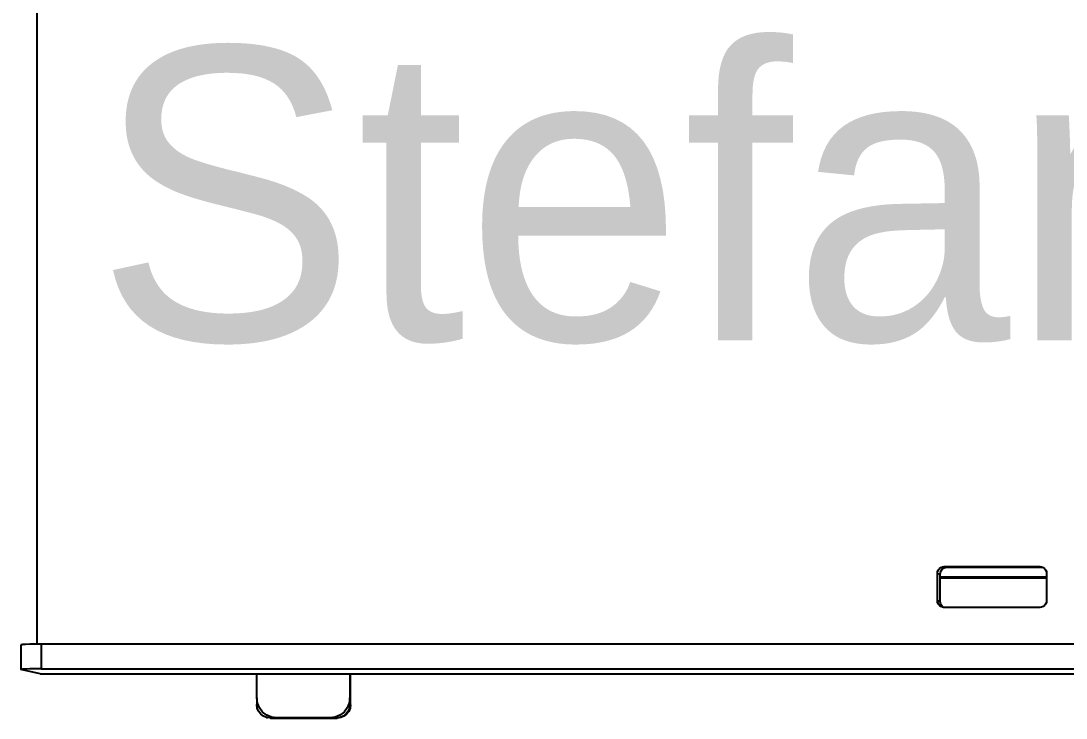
# Model space of a CAD drawing. Extents: x -4.2 to 4.2, y -5.7 to 5.7.
# Drawn here: x -3.117 to -2.51, y 0.658 to 1.062 of the extents above; entities that cross this region are included whole.
import ezdxf

# ---------------------------------------------------------------- set-up
doc = ezdxf.new("R2010")
doc.units = 0
doc.layers.get('0').update_dxf_attribs({"linetype": 'CONTINUOUS'})

msp = doc.modelspace()

# ---------------------------------------------------------------- linework, layer by layer
for p, q in [((-3.10766, 1.25522), (-3.10766, 0.70109)), ((-2.58312, 0.7456), (-2.58217, 0.746)), ((-2.58217, 0.746), (-2.58114, 0.74613)), ((-2.58114, 0.74613), (-2.52572, 0.74613)), ((-2.58114, 0.74613), (-2.57953, 0.74567)), ((-2.52572, 0.74613), (-2.5247, 0.746)), ((-2.52572, 0.74613), (-2.52415, 0.74567)), ((-2.5247, 0.746), (-2.52379, 0.74562)), ((-2.5851, 0.74217), (-2.58497, 0.7432)), ((-2.5851, 0.72634), (-2.5851, 0.74217)), ((-2.5851, 0.74217), (-2.58349, 0.74171)), ((-2.58497, 0.7432), (-2.58457, 0.74415)), ((-2.58457, 0.74415), (-2.58394, 0.74497)), ((-2.58394, 0.74497), (-2.58312, 0.7456)), ((-2.58349, 0.74171), (-2.58336, 0.74273)), ((-2.58349, 0.74004), (-2.58349, 0.74171)), ((-2.52178, 0.74004), (-2.58349, 0.74004)), ((-2.58349, 0.74001), (-2.58349, 0.74004)), ((-2.58349, 0.74001), (-2.52178, 0.74001)), ((-2.58349, 0.73932), (-2.58349, 0.74001)), ((-2.58336, 0.74273), (-2.58296, 0.74369)), ((-2.58296, 0.74369), (-2.58233, 0.74451)), ((-2.58233, 0.74451), (-2.58151, 0.74514)), ((-2.58151, 0.74514), (-2.58056, 0.74553)), ((-2.58056, 0.74553), (-2.57953, 0.74567)), ((-2.57953, 0.74567), (-2.52415, 0.74567)), ((-2.52415, 0.74567), (-2.52379, 0.74562)), ((-2.52379, 0.74562), (-2.52376, 0.74561)), ((-2.52376, 0.74561), (-2.52294, 0.74498)), ((-2.52294, 0.74498), (-2.52231, 0.74416)), ((-2.52231, 0.74416), (-2.52191, 0.7432)), ((-2.52191, 0.7432), (-2.52178, 0.74218)), ((-2.52178, 0.74218), (-2.52178, 0.74004)), ((-2.52178, 0.74004), (-2.52178, 0.74001)), ((-2.52178, 0.74001), (-2.52178, 0.73932)), ((-2.52178, 0.73932), (-2.58349, 0.73932)), ((-2.58349, 0.72589), (-2.58349, 0.73932)), ((-2.52178, 0.73932), (-2.52178, 0.72634)), ((-2.58497, 0.72531), (-2.5851, 0.72634)), ((-2.5851, 0.72634), (-2.58349, 0.72589)), ((-2.58457, 0.72436), (-2.58497, 0.72531)), ((-2.58394, 0.72354), (-2.58457, 0.72436)), ((-2.58312, 0.72291), (-2.58394, 0.72354)), ((-2.58336, 0.72486), (-2.58349, 0.72589)), ((-2.58296, 0.72391), (-2.58336, 0.72486)), ((-2.58218, 0.72252), (-2.58312, 0.72291)), ((-2.58233, 0.72309), (-2.58296, 0.72391)), ((-2.58151, 0.72246), (-2.58233, 0.72309)), ((-2.58151, 0.72246), (-2.58218, 0.72252)), ((-2.58141, 0.72242), (-2.58151, 0.72246)), ((-2.58116, 0.72239), (-2.58141, 0.72242)), ((-2.52574, 0.72239), (-2.58116, 0.72239)), ((-2.52471, 0.72252), (-2.52574, 0.72239)), ((-2.52376, 0.72292), (-2.52471, 0.72252)), ((-2.52294, 0.72354), (-2.52376, 0.72292)), ((-2.52231, 0.72436), (-2.52294, 0.72354)), ((-2.52191, 0.72532), (-2.52231, 0.72436)), ((-2.52178, 0.72634), (-2.52191, 0.72532)), ((-3.11592, 0.7009), (-3.11682, 0.7008)), ((-3.11682, 0.7008), (-3.11681, 0.70069)), ((-3.11681, 0.70069), (-3.11682, 0.6865)), ((-3.11592, 0.70049), (-3.11681, 0.70069)), ((-3.11415, 0.70098), (-3.11592, 0.7009)), ((-3.11165, 0.70105), (-3.11415, 0.70098)), ((-3.10857, 0.70109), (-3.11165, 0.70105)), ((-3.10766, 0.70109), (-3.10857, 0.70109)), ((-3.10514, 0.7011), (-3.10766, 0.70109)), ((-2.01982, 0.7011), (-3.10514, 0.7011)), ((-3.10514, 0.7011), (-3.10514, 0.6868)), ((-3.11592, 0.6866), (-3.11682, 0.6865)), ((-3.11682, 0.6865), (-3.11681, 0.6864)), ((-3.1057, 0.68395), (-3.11681, 0.6864)), ((-3.11415, 0.68668), (-3.11592, 0.6866)), ((-3.11165, 0.68675), (-3.11415, 0.68668)), ((-3.10857, 0.68679), (-3.11165, 0.68675)), ((-3.10514, 0.6868), (-3.10857, 0.68679)), ((-3.10514, 0.6868), (-2.01982, 0.6868)), ((-3.1057, 0.68395), (-2.97996, 0.68395)), ((-2.97996, 0.66992), (-2.97996, 0.68395)), ((-2.97996, 0.68395), (-2.92598, 0.68395)), ((-2.92598, 0.68395), (-2.92598, 0.66992)), ((-2.92598, 0.68395), (-2.92558, 0.68395)), ((-2.92558, 0.66983), (-2.92558, 0.68395)), ((-2.92558, 0.68395), (-2.03838, 0.68395)), ((-2.97957, 0.66692), (-2.97996, 0.66992)), ((-2.97996, 0.66992), (-2.97996, 0.66606)), ((-2.92598, 0.66992), (-2.92637, 0.66692)), ((-2.92558, 0.66983), (-2.92598, 0.66992)), ((-2.92598, 0.66683), (-2.92598, 0.66992)), ((-2.92598, 0.66683), (-2.92558, 0.66983)), ((-2.92558, 0.66597), (-2.92558, 0.66983)), ((-2.9797, 0.66407), (-2.97996, 0.66606)), ((-2.97893, 0.66221), (-2.9797, 0.66407)), ((-2.97841, 0.66413), (-2.97957, 0.66692)), ((-2.9777, 0.66061), (-2.97893, 0.66221)), ((-2.97658, 0.66174), (-2.97841, 0.66413)), ((-2.97418, 0.6599), (-2.97658, 0.66174)), ((-2.92936, 0.66174), (-2.93176, 0.6599)), ((-2.92753, 0.66413), (-2.92936, 0.66174)), ((-2.92701, 0.66221), (-2.92824, 0.66061)), ((-2.92661, 0.66212), (-2.92784, 0.66052)), ((-2.92637, 0.66692), (-2.92753, 0.66413)), ((-2.92624, 0.66407), (-2.92701, 0.66221)), ((-2.92584, 0.66398), (-2.92661, 0.66212)), ((-2.92598, 0.66606), (-2.92624, 0.66407)), ((-2.92598, 0.66606), (-2.92598, 0.66683)), ((-2.92598, 0.66606), (-2.92558, 0.66597)), ((-2.92558, 0.66597), (-2.92584, 0.66398)), ((-2.97611, 0.65938), (-2.9777, 0.66061)), ((-2.97425, 0.65861), (-2.97611, 0.65938)), ((-2.97425, 0.65861), (-2.97385, 0.65852)), ((-2.97139, 0.65874), (-2.97418, 0.6599)), ((-2.97225, 0.65835), (-2.97385, 0.65852)), ((-2.97225, 0.65835), (-2.97185, 0.65826)), ((-2.97225, 0.65835), (-2.9684, 0.65835)), ((-2.97185, 0.65826), (-2.96799, 0.65826)), ((-2.9684, 0.65835), (-2.97139, 0.65874)), ((-2.93754, 0.65835), (-2.9684, 0.65835)), ((-2.9684, 0.65835), (-2.96799, 0.65826)), ((-2.96799, 0.65826), (-2.93715, 0.65826)), ((-2.93455, 0.65874), (-2.93754, 0.65835)), ((-2.93754, 0.65835), (-2.93715, 0.65826)), ((-2.93754, 0.65835), (-2.93369, 0.65835)), ((-2.93715, 0.65826), (-2.93329, 0.65826)), ((-2.93176, 0.6599), (-2.93455, 0.65874)), ((-2.93169, 0.65861), (-2.93369, 0.65835)), ((-2.93369, 0.65835), (-2.93329, 0.65826)), ((-2.9313, 0.65852), (-2.93329, 0.65826)), ((-2.92983, 0.65938), (-2.93169, 0.65861)), ((-2.92944, 0.65929), (-2.9313, 0.65852)), ((-2.92824, 0.66061), (-2.92983, 0.65938)), ((-2.92784, 0.66052), (-2.92944, 0.65929))]:
    msp.add_line(p, q)

# ---------------------------------------------------------------- texts
msp.add_text('Stefania', height=0.17).set_placement((-3.07369, 0.87722))

doc.saveas('drawing.dxf')
